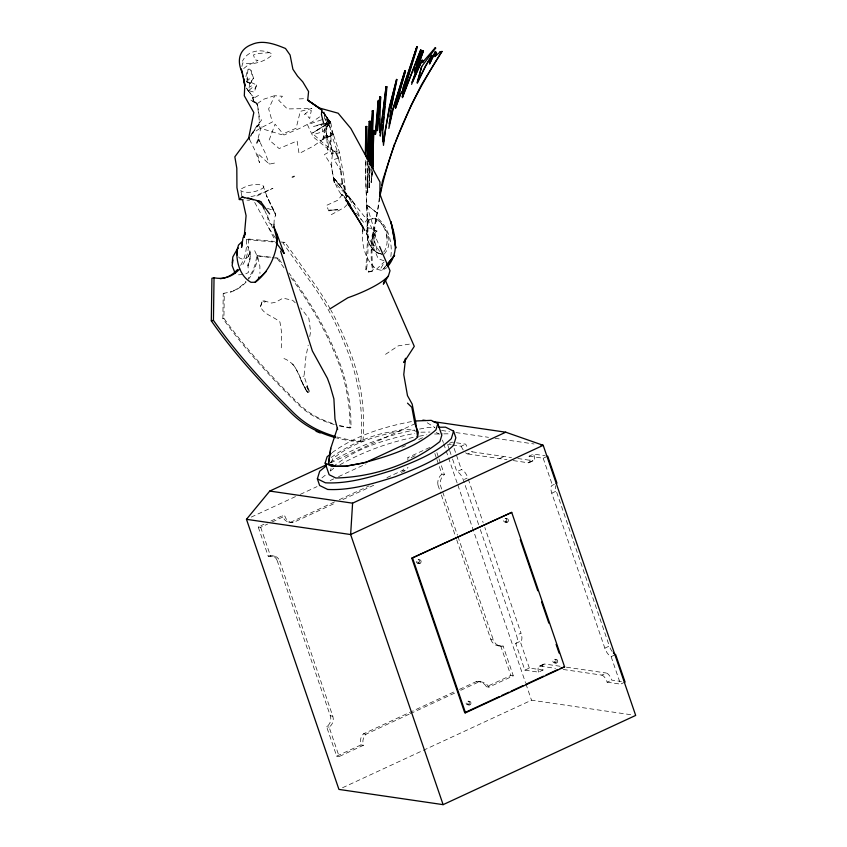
<?xml version="1.0" encoding="UTF-8"?>
<svg xmlns="http://www.w3.org/2000/svg" width="847" height="847" viewBox="0 0 847 847"><rect width="100%" height="100%" fill="white"/><g stroke="black" fill="none" stroke-linecap="round" stroke-linejoin="round"><path stroke-width="0.64" stroke-dasharray="4.24 3.18" d="M379.7 197.552C377.063 221.522 368.614 245.069 373.463 269.515L371.685 271.506L368.223 272.078L365.84 269.378L367.63 237.382L365.279 160.761M372.479 270.966L369.027 271.538L366.635 268.838C370.658 234.481 365.089 200.146 365.639 165.726L365.682 160.496M334.3 424.569A154.175 123.175 76.5 0 1 319.563 419.106A85.198 68.067 76.5 0 1 299.69 405.904C271.982 378.789 245.609 350.055 222.867 318.61L223.227 293.443L224.275 293.189L223.926 318.356C246.668 349.8 273.041 378.535 300.749 405.649A85.198 68.067 76.5 0 0 320.621 418.852A154.175 123.175 76.5 0 0 335.359 424.315M247.927 69.623L246.9 82.032L250.183 83.377L253.539 78.231L251.061 70.619C247.123 65.007 246.646 75.658 245.535 77.638M370.181 168.818L369.048 187.558L369.366 166.457M369.451 187.293L369.726 168.828M250.458 255.603L247.927 266.011C250.532 259.944 252.342 251.538 247.218 246.191M372.638 172.301L371.155 182.349L371.452 169.146M371.558 182.084L371.822 170.205M368.466 166.16L367.439 192.82L368.17 162.465M281.268 347.821L281.765 333.305L279.955 322.093C274.026 316.46 264.19 315.042 260.474 306.805L262.549 300.336L271.4 303.046L275.296 302.39L283.046 298.155L292.649 300.293L295.349 302.845M369.048 187.558L369.843 167.77M273.973 224.254L274.29 218.187L275.751 215.254L274.947 212.353L266.318 195.403L275.751 215.254L267.059 196.684L262.962 185.408C255.91 183.375 247.79 184.942 241.586 188.754L240.728 190.236L241.882 196.123M379.308 197.817C376.629 221.903 367.566 245.429 372.659 270.055L371.685 271.506M371.155 182.349L372.511 170.12M324.634 119.067L324.062 111.868L327.461 120.698L326.339 133.837L332.913 151.867C329.748 167.431 332.723 184.021 342.791 196.525M346.37 197.351L343.395 174.027L339.636 152.82L333.369 134.472L323.332 138.972L325.11 125.07L327.461 120.698L325.11 125.07L312.617 133.011L330.69 122.339L323.226 112.016M363.024 229.632C360.96 243.735 364.993 260.093 376.492 269.24L382.113 270.5L386.941 267.652M390.859 256.546C392.585 242.729 388.529 226.816 377.254 217.88M306.54 386.666L309.123 391.483L307.016 386.465C309.134 389.694 310.531 392.489 307.715 392.256A32.705 4.203 -23.5 0 0 309.123 391.483L304.041 375.973L305.936 356.608L308.192 345.195M309.727 336.577L310.605 331.653L308.869 318.366L300.727 307.959M270.627 257.16L256.863 255.741L255.508 263.195A52.736 42.128 76.5 0 1 248.203 278.483M257.922 255.487L256.567 262.941A52.736 42.128 76.5 0 1 248.499 279.235M373.453 245.704L376.227 231.591L375.253 230.564C371.05 234.365 371.939 240.876 373.453 245.704L375.126 245.948C373.612 241.12 372.722 234.608 376.926 230.808L377.9 231.834L376.227 231.591M383.765 252.057C387.291 247.324 387.63 240.876 386.751 234.873C384.803 227.494 378.376 214.185 369.048 220.231C364.411 232.607 367.27 251.241 382.41 254.269M241.882 66.511L242.697 62.847C252.459 65.378 264.412 61.958 271.845 55.235L271.559 53.615C261.427 48.512 247.885 50.111 242.411 61.228M376.841 246.318L376.248 248.954L377.836 251.908M258.134 138.082L261.479 125.695L258.748 124.382L250.606 135.446M250.987 136.028L251.951 133.741L260.262 128.193L272.363 121.989L268.647 108.914L274.714 95.743L282.475 96.24L278.684 100.285L287.355 108.935L311.897 108.511L300.314 111.338L296.111 128.268L281.225 134.578L260.262 128.193L258.028 124.647L261.532 120.136L259.447 117.373L257.509 104.753L253.624 101.216L252.533 97.649L254.005 97.087L252.533 97.649L257.53 105.134L259.436 121.873L258.748 124.382L249.558 137.161M330.288 470.953L331.05 468.444M260.474 306.805L262.549 300.336L264.719 302.199L265.587 301.32M251.03 82.371L256.673 84.996L254.238 92.217L248.647 90.608L249.833 83.228L253.539 78.231L247.853 79.279L246.964 78.686M333.369 134.472L327.058 121.206L329.081 120.242L330.817 132.788L333.369 134.472L322.527 139.554L329.081 120.242L322.633 112.09L330.69 122.339L333.125 134.673L322.527 139.554L313.75 145.906L299.055 153.593L297.106 140.962L279.118 148.543L269.187 140.03L275.074 124.16L284.01 135.001L299.002 128.702L311.876 122.095L320.674 116.177M331.262 462.695L332.543 459.021C352.267 442.642 377.963 435.157 402.791 430.572M249.844 252.745L247.917 257.552L249.844 252.745L249.346 249.071M254.926 88.575L256.673 84.996M263.872 186.615L263.015 188.098C256.821 191.909 248.7 193.465 241.639 191.443L240.728 190.236M380.97 268.118L384.485 262.115M323.332 138.972L326.339 133.837L329.155 149.284L327.577 149.506L326.995 148.13L313.125 136.854L307.472 124.753L323.152 119.247M384.146 254.121C394.702 242.496 386.274 225.662 375.147 218.081L368.625 219.659C364.157 232.586 366.857 251.083 382.463 254.322M345.449 198.812L347.323 195.879L357.222 210.892L361.193 219.945M250.966 134.98L259.436 121.873M304.274 114.694L307.705 111.762L311.325 110.428L309.684 118.538L305.227 113.254M332.913 151.867L331.463 154.059L339.636 152.82L337.265 151.084L330.817 132.788L322.527 139.554M351.558 199.977L333.263 177.256L355.729 205.461L351.526 199.934L334.258 182.412L333.263 177.256L364.189 216.281L367.619 218.642L364.422 223.46L356.513 213.137M251.464 85.854L250.13 86.743M342.262 194.535L337.995 200.157L326.381 205.45L328.255 209.516M334.84 151.835L324.454 144.265L313.612 134.461L322.855 131.772L330.129 122.931L321.733 109.941M385.279 266.657L382.113 270.5L385.449 266.466M329.081 120.242L330.69 122.339L326.974 126.489L330.129 122.931L321.161 124.149L313.676 126.383L330.129 122.931L324.814 125.271L312.617 133.011M347.291 204.487L344.337 207.441L328.572 216.186M257.435 103.556L263.417 99.321L274.184 95.796M376.492 269.24L384.115 262.019M248.595 256.239L245.916 258.61L242.538 259.214L239.362 257.901L237.943 255.985M252.131 87.665L248.647 90.608L251.358 90.745M332.162 452.647C355.687 435.326 384.771 426.486 413.262 421.255M330.108 462.727L332.003 461.181C357.561 446.39 385.586 435.602 414.585 430.022M333.083 466.771C356.185 448.021 385.967 439.021 414.786 433.346M321.955 477.899L326.698 474.024M330.489 470.921L334.279 467.819M243.671 68.575L247.208 65.727L258.039 60.381L254.947 59.841L253.507 54.917L259.298 53.403L269.071 52.694M331.23 457.433C347.175 446.189 365.121 437.677 384.083 433.029C394.766 431.663 406.74 426.782 417.095 431.779M366.56 204.635L377.878 213.635L366.56 204.635L373.929 228.648L373.135 229.198M367.069 228.457L367.873 227.917L373.929 228.648M367.63 237.382L368.434 236.832M371.155 250.437L371.96 249.897M365.84 269.378L366.635 268.838M368.223 272.078L369.027 271.538M372.659 270.055L373.463 269.515M385.544 354.342L398.217 345.862L410.52 343.967M250.087 83.302L245.588 81.227L246.721 81.915L247.97 81.185L247.853 79.279M254.894 97.521L258.684 95.33M339.965 464.759C364.189 451.133 390.827 441.615 418.111 436.427M256.895 195.996L272.935 188.309L256.09 195.435L249.95 196.875M324.814 125.271L330.383 122.677L323.914 118.347M330.764 462.78L415.718 423.415M251.241 517.094L295.497 496.596M300.283 494.373L317.032 486.612M330.182 480.524L333.771 478.862M338.556 476.639L366.063 463.891M401.944 447.269L405.533 445.607M418.693 439.508L424.675 436.734M409.143 714.19L365.946 734.211A9.878 8.756 -81.7 0 0 363.405 745.296L339.171 756.53L329.102 727.107A8.724 7.739 -81.7 0 0 332.786 716.16L279.648 560.947L277.17 560.576A8.046 7.136 -81.7 0 0 268.213 556.161L258.208 526.929L263.968 524.261M270.871 521.053L282.39 515.717L284.867 516.077A9.91 8.798 -81.7 0 0 292.903 522.705L335.804 502.832M407.82 460.016A14.664 13.001 -81.7 0 0 407.883 457.571L430.022 447.311M258.208 526.929L260.685 527.289L267.588 524.081M272.194 521.953L284.867 516.077M415.019 455.771L410.361 457.931L407.883 457.571M449.206 449.228L447.491 444.23L452.002 442.145L465.723 444.156A9.338 3.737 65.1 0 0 467.756 447.904M334.523 501.911L290.436 522.345A9.91 8.798 -81.7 0 1 282.39 515.717M339.287 499.709L369.08 485.903M386.952 477.623L402.452 470.445A14.664 13.001 -81.7 0 0 405.512 466.877M342.961 499.518L373.94 485.162M401.351 472.457L404.919 470.805A14.664 13.001 -81.7 0 0 407.979 467.237M452.489 444.961L461.223 446.242L465.723 444.156M465.628 452.753A9.338 3.737 65.1 0 0 467.862 453.95L472.361 451.864L511.493 457.581M452.616 459.212L456.893 471.684L461.393 469.598A8.29 3.314 65.1 0 1 467.809 477.793L464.431 479.349M499.476 458.576L503.976 456.491M513.261 460.588L528.295 462.79A7.115 2.837 65.1 0 0 529.1 456.162L533.61 454.077L545.14 455.76M528.295 462.79L532.795 460.704A7.115 2.837 65.1 0 0 533.61 454.077M529.1 462.674L533.599 460.577M529.1 456.162L543.192 458.227L547.702 456.141M625.054 682.057L620.544 684.143L611.132 656.647A8.714 3.483 65.1 0 1 604.832 648.146L551.778 493.187A9.328 3.727 65.1 0 1 552.445 485.246L556.955 483.15M551.778 493.187L556.278 491.101A9.328 3.727 65.1 0 1 555.388 485.691M560.047 666.261L544.621 664.006A8.671 3.462 65.1 0 0 542.98 670.051L538.48 672.137L524.844 670.146L515.696 643.424A9.571 3.822 65.1 0 0 516.501 635.25L521.011 633.164L484.833 527.512M515.696 643.424L521.032 640.957M277.17 560.576L330.309 715.789A8.724 7.739 -81.7 0 1 326.624 726.747L336.693 756.159L360.928 744.937A9.878 8.756 -81.7 0 1 363.469 733.851L454.67 691.597M459.466 689.373L476.268 681.591L478.735 681.951A12.197 10.82 -81.7 0 1 488.952 687.118L513.314 675.832L503.129 646.092A10.386 9.211 -81.7 0 1 493.314 639.856L490.847 639.496L456.724 539.835M410.34 713.64L455.94 692.507M460.736 690.284L478.735 681.951M476.268 681.591A12.197 10.82 -81.7 0 1 486.485 686.758L510.836 675.472L513.314 675.832M524.844 670.146L529.343 668.061L542.98 670.051M539.274 666.176L543.785 664.09M538.48 672.137A8.671 3.462 65.1 0 1 540.121 666.102L544.621 664.006M604.832 648.146L609.332 646.06L556.278 491.101M611.132 656.647L615.631 654.551M342.527 787.752L531.503 700.194L631.777 714.847M563.244 669.479L601.804 675.112L606.304 673.026A6.797 2.71 65.1 0 1 611.672 680.099L621.402 681.517M601.804 675.112A6.797 2.71 65.1 0 1 607.161 682.184L611.672 680.099M325.11 125.07L330.266 122.646M323.618 123.164L321.161 124.149L322.855 131.772M302.961 376.354L304.041 375.973M245.799 273.793L248.33 272.565L247.959 263.915M338.398 158.145L334.057 159.469L340.24 169.824M240.59 265.376A39.82 31.815 76.5 0 0 246.35 247.462L246.308 239.532L248.415 239.023L274.555 241.416M330.298 309.091A249.749 199.532 76.5 0 0 317.17 287.768L285.005 242.369L282.898 242.877L315.052 288.276A249.749 199.532 76.5 0 1 344.845 344.602A162.899 130.142 76.5 0 1 360.79 441.774L362.908 441.266A162.899 130.142 76.5 0 0 346.952 344.094A249.749 199.532 76.5 0 0 330.944 310.256M272.109 257.753L278.25 258.166L282.824 264.508M246.106 282.062A52.736 42.128 76.5 0 1 231.411 291.781L230.352 292.035A52.736 42.128 76.5 0 0 245.874 281.405M222.867 318.61L223.926 318.356M339.298 425.925A154.175 123.175 76.5 0 0 349.335 427.904L351.05 427.735L350.817 416.724A147.367 117.744 76.5 0 0 339.255 361.637C326.931 329.769 309.293 300.314 288.922 272.978M249.537 139.459L255.423 151.295L259.478 162.645L257.499 153.286L269.335 164.159L275.201 162.91M223.227 293.443L231.411 291.781M419.583 429.08L428.328 427.428L434.935 427.333M419.36 436.194L426.856 434.786M242.75 274.502L235.741 275.053M331.241 210.257L335.031 209.844M299.224 98.919L305.418 98.633M420.917 432.192L429.969 432.055M434.564 434.013L442.505 433.886M443.828 433.865L447.798 433.802L450.106 434.935M341.352 184.064L336.481 183.841L334.258 182.412L331.336 165.334L324.507 154.493L328.742 152.227L327.577 149.506L325.46 118.58M246.953 200.114L249.484 200.316M281.088 242.02L285.005 242.369M246.308 239.532L273.75 242.041M351.05 427.735L350.393 427.65A154.175 123.175 76.5 0 1 336.608 424.675M380.229 253.613C367.365 252.395 370.954 235.752 374.925 227.917C372.479 236.069 374.385 245.365 380.07 251.739M275.709 257.827L278.25 258.166M256.863 255.741L270.839 257.583M375.253 230.564L376.926 230.808M441.626 430.467L449.439 431.61M455.951 432.563L488.507 437.327M495.019 438.28L534.086 443.987M447.491 444.23L451.239 444.781M517.761 458.502L532.795 460.704M467.862 453.95L506.993 459.677M436.925 459.582L441.912 474.151L444.389 474.511A10.27 9.105 -81.7 0 0 440.429 485.373L457.486 535.209M402.452 470.445L404.919 470.805M441.912 474.151A10.27 9.105 -81.7 0 0 437.952 485.013L440.429 485.373M505.108 518.47L506.76 518.713M505.214 522.059L506.866 522.303M288.647 522.123L292.903 522.705M418.122 559.592L419.773 559.835M417.603 563.16L419.254 563.403M271.823 555.748L274.301 556.108M268.213 556.161L270.691 556.521A8.046 7.136 -81.7 0 1 279.648 560.947M490.847 639.496A10.386 9.211 -81.7 0 0 500.651 645.721L503.129 646.092M498.597 645.838L501.075 646.197M554.732 659.241L556.373 659.485M554.213 662.82L555.865 663.063M566.463 667.203L606.304 673.026M540.121 666.102L555.537 668.357M607.161 682.184L620.544 684.143M478.248 681.496L480.725 681.856M486.485 686.758L488.952 687.118M467.968 701.147L469.619 701.39M467.449 704.725L469.1 704.969M330.309 715.789L332.786 716.16M326.624 726.747L329.102 727.107M363.469 733.851L365.946 734.211M360.928 744.937L363.405 745.296M336.693 756.159L339.171 756.53M327.058 121.206L330.69 122.339M267.387 208.341L272.014 209.929L274.947 212.353M383.924 260.717L378.217 258.727L371.388 242.75L364.676 230.246M246.721 81.915L250.183 83.377M436.258 432.521L439.593 434.151M283.957 358.546C298.716 363.956 299.637 380.896 307.419 392.426L299.933 378.238M427.195 422.759L434.723 427.417M343.744 195.869L341.436 194.344L343.056 196.303M272.258 224.9L268.065 222.052L267.631 213.328M386.751 234.873L387.164 241.893M247.748 90.11L252.353 95.986L246.371 88.024M277.191 258.42L284.814 268.997M290.913 277.456C310.14 303.491 326.444 331.696 338.207 361.891A147.367 117.744 76.5 0 1 349.769 416.989L349.991 427.989M246.879 88.67L248.764 91.402M292.681 363.914C299.287 372.521 301.087 383.479 307.715 392.256L305.132 387.439M254.714 202.433L268.52 227.557L275.624 238.229M323.014 112.164L329.462 123.228M268.52 227.557L275.169 240.474M260.177 142.592L265.111 152.714L269.335 164.159M264.74 210.48L273.369 229.622M254.703 250.701L258.017 258.091L259.86 266.106L259.955 273.517M367.619 218.642L379.085 245.281M375.147 218.081L377.614 223.894M543.192 458.227L552.445 485.246M468.243 479.031L483.129 522.535M454.13 448.381L461.393 469.598M529.343 668.061L520.196 641.338A9.571 3.822 65.1 0 0 521.011 633.164M478.629 524.621L463.309 479.878A8.29 3.314 65.1 0 0 456.893 471.684M480.334 529.597L516.501 635.25M449.63 450.466L452.192 457.962M442.452 440.091L443.309 442.589M443.733 443.839L457.433 483.859M457.867 485.109L525.511 682.682M525.934 683.931L531.503 700.194M436.904 452.658L438.566 457.518M438.979 458.735L444.389 474.511M434.85 453.516L436.512 458.365M500.651 645.721L510.836 675.472M457.92 536.458L493.314 639.856M437.952 485.013L440.938 493.737M441.361 494.976L456.289 538.586M260.685 527.289L270.691 556.521M252.533 97.649L253.624 101.216M343.935 185.313L346.455 196.928M251.061 70.619L251.824 74.515M343.586 185.239L345.565 195.509M338.62 158.611L340.663 169.908M362.389 227.525L362.516 233.296M367.333 160.856L367.831 192.555M366.931 161.131L367.439 192.82M248.415 239.023L248.467 246.953A39.82 31.815 76.5 0 1 241.268 266.974M360.79 441.774A169.199 135.181 76.5 0 1 336.566 437.952M362.908 441.266A169.199 135.181 76.5 0 1 335.401 436.523M463.245 449.99A9.338 3.737 65.1 0 1 461.223 446.242M472.361 451.864A9.338 3.737 65.1 0 1 471.303 451.493M612.201 651.576A8.714 3.483 65.1 0 1 609.332 646.06M330.817 132.788L330.161 151.401L337.265 151.084L331.463 154.059L330.817 132.788M256.196 102.953L250.32 99.66L257.509 104.753L256.196 102.953M418.429 563.033A1.8 1.599 -81.7 0 0 418.884 559.941A1.8 1.599 -81.7 0 0 416.279 561.148A1.8 1.599 -81.7 0 0 418.429 563.033M506.008 521.752A1.8 1.599 -81.7 0 0 505.913 518.65A1.8 1.599 -81.7 0 0 503.563 520.386A1.8 1.599 -81.7 0 0 506.008 521.752M555.039 662.693A1.8 1.599 -81.7 0 0 555.484 659.601A1.8 1.599 -81.7 0 0 552.89 660.808A1.8 1.599 -81.7 0 0 555.039 662.693M468.275 704.598A1.8 1.599 -81.7 0 0 468.719 701.507A1.8 1.599 -81.7 0 0 466.125 702.714A1.8 1.599 -81.7 0 0 468.275 704.598M420.08 563.276A1.8 1.599 -81.7 0 0 420.525 560.185A1.8 1.599 -81.7 0 0 417.931 561.392A1.8 1.599 -81.7 0 0 420.08 563.276M507.66 521.996A1.8 1.599 -81.7 0 0 507.565 518.883A1.8 1.599 -81.7 0 0 505.204 520.63A1.8 1.599 -81.7 0 0 507.66 521.996M556.691 662.936A1.8 1.599 -81.7 0 0 557.135 659.845A1.8 1.599 -81.7 0 0 554.531 661.041A1.8 1.599 -81.7 0 0 556.691 662.936M469.926 704.842A1.8 1.599 -81.7 0 0 470.371 701.75A1.8 1.599 -81.7 0 0 467.777 702.946A1.8 1.599 -81.7 0 0 469.926 704.842"/><path stroke-width="1.27" d="M379.89 196.98L379.985 182.02L350.849 128.469L338.144 113.212L319.414 108.024L307.567 100.073M365.322 154.218L365.904 126.489L366.783 126.521L367.312 159.543M365.703 156.568L365.904 126.489M373.654 130.523L372.913 166.457L373.654 130.523L374.734 130.565L375.306 134.302L374.66 131.994M335.476 437.655A169.199 135.181 76.5 0 1 317.085 431.017A99.343 79.364 76.5 0 1 290.426 412.277C261.924 383.786 234.386 353.972 211.316 320.844L211.919 278.261L214.037 277.752A39.82 31.815 76.5 0 0 239.69 268.923M335.401 436.523A169.199 135.181 76.5 0 1 319.192 430.509A99.343 79.364 76.5 0 1 292.543 411.769C264.031 383.278 236.493 353.464 213.433 320.335L214.037 277.752M369.726 142.709L370.435 121.333L369.779 164.869M371.484 167.833L371.865 150.671M372.257 133.508L372.733 112.386M371.875 167.568L373.156 110.798L372.489 110.745L370.15 159.85M368.233 159.818L369.154 121.544L370.435 121.333M368.593 160.877L369.557 121.28M379.975 132.566L379.52 118.876M377.762 121.82L380.007 96.918L380.631 96.992L379.742 123.704L380.504 127.209L380.261 136.123L386.084 86.712L386.952 86.849L382.738 131.105L383.479 145.377L385.417 129.506L389.705 106.87L396.576 79.427L391.07 109.072L388.858 128.479L393.05 109.464L404.94 70.65L405.48 70.83L395.867 104.827L395.485 108.363L400.906 93.466L403.056 90.703L403.585 87.019L416.862 46.829L402.748 94.133L402.452 97.67L420.663 49.973L421.922 50.513L414.331 72.143L422.748 50.862L423.309 51.095L411.589 84.351L422.124 60.169L422.939 60.55L422.769 62.329M379.901 107.431L380.631 96.992M377.413 121.682L378.567 100.359L377.476 130.629L380.007 96.918M370.34 164.858L372.489 110.745M276.715 238.314L273.846 226.678L273.973 224.254M505.754 432.203L352.596 503.171L350.637 534.542L443.119 804.65L635.684 715.419L543.202 445.321L505.754 432.203L433.251 421.605M390.086 116.431L390.573 110.523M402.156 96.759L417.359 46.924M375.306 134.302L378.175 100.624M375.697 134.027L378.567 100.359M422.939 60.55L422.378 62.593L435.231 47.728L435.654 48.099L421.658 66.564L417.2 82.339M382.463 130.067L382.96 124.858M383.215 122.254L383.712 117.055M384.083 113.149L384.697 106.637M384.951 104.033L385.449 98.834M385.819 94.928L386.317 89.718M395.221 107.453L405.48 70.83M232.184 262.909L232.84 256.906L237.986 247.853L236.726 251.337L238.494 245.09L241.66 242.009M373.04 168.638L373.305 166.192M380.324 132.481L386.084 86.712M383.532 141.989L389.313 107.146L396.576 79.427M277.308 239.637C276.016 255.974 268.488 272.363 255.116 282.273L250.924 282.295C240.177 276.175 236.366 262.443 236.832 250.765L237.234 255.021M242.263 242.454L241.554 247.398L242.973 238.039L245.439 232.713M395.538 107.389L400.515 93.731L402.653 90.968L403.183 87.294L416.862 46.829M337.508 427.799L330.732 448.338L328.488 463.743L334.523 466.284L345.512 466.284L361.129 463.436C387.492 456.522 415.062 448.222 435.919 429.905L437.835 423.616L431.165 420.345L414.49 421.033M328.488 463.743L330.732 448.338M331.145 453.473L327.069 456.808L325.153 463.097L331.823 466.379L346.052 466.146L365.671 462.451L414.712 439.731L417.592 437.2L418.312 432.288L415.379 424.993M277.138 237.996L276.397 243.025L277.096 234.354L273.846 226.678M232.967 259.997L232.131 265.566L235.064 273.094M389.218 123.736L389.8 119.978M379.774 195.361L381.182 187.992M381.658 185.535L382.59 180.623L394.723 143.27M379.932 196.324C390.202 144.445 413.463 95.679 442.07 51.455L440.091 51.985L442.07 51.455M390.933 108.056L396.989 79.544M389.578 123.673L392.659 109.729L404.94 70.65M245.122 233.878L244.169 237.382L246.085 215.689L242.803 200.824M258.96 276.927L258.293 279.192L255.116 282.273L266.318 271.4M438.905 427.269L445.522 427.163L453.579 431.123L455.855 437.772L453.547 445.363C437.221 460.768 415.771 468.624 395.263 476.734C373.379 483.584 350.912 490.614 327.704 489.46L319.637 485.49L317.371 478.841L319.679 471.25L326.317 465.829M453.579 431.123L451.271 438.725C434.945 454.13 413.495 461.986 392.987 470.096C371.102 476.946 348.636 483.976 325.428 482.811L317.371 478.841M384.57 280.611L383.352 284.19L388.381 275.984L390.033 270.712L379.604 246.488M414.786 70.005L415.623 67.601M416.47 65.198L421.922 50.513M412.055 82.148L423.309 51.095M402.473 96.759L420.663 49.973M430.234 62L435.294 51.678L436.512 53.022L434.86 56.58L440.482 51.709M435.252 56.315L436.512 53.022M430.011 61.947L432.669 55.817L431.906 55.341L425.342 66.214L417.423 82.403M432.669 55.817L429.503 64.023L435.686 51.413M414.871 70.047L415.813 67.675M416.745 65.314L422.748 50.862M412.245 82.201L422.124 60.169M441.679 51.72L421.594 84.594L411.271 104.954L395.528 141.767M256.8 143.027L258.536 139.226L259.637 141.47M431.906 55.341L425.745 65.939L417.253 83.292L421.658 66.564M276.831 237.7L276.397 238.547L277.096 234.354L284.073 253.401L276.238 242.814M387.481 266.572L389.684 262.231M387.63 266.54C406.105 244.91 386.698 215.519 379.731 193.275M249.134 137.458L234.841 156.811L236.811 168.235L236.938 187.685L239.352 199.511L243.153 199.807M386.867 264.74L394.607 255.371L386.274 265.45M443.119 804.65L338.938 789.415L246.466 519.317L269.748 491.059L325.979 465.003M253.306 199.776L242.073 196.959L239.352 199.511L240.315 199.236M435.231 47.728L435.654 48.099M386.952 86.849L385.692 86.987M373.156 110.798L372.098 111.021M365.512 126.754L366.783 126.521M374.734 130.565L373.262 130.787M329.727 309.039L347.852 297.763A50.375 11.678 -18.9 0 0 388.381 275.984M411.801 558.184L511.715 512.393L564.6 666.875L465.522 712.793L464.696 712.666L411.801 558.184L511.715 512.393M464.696 712.666L499.317 696.626M501.699 695.525L508.867 692.2M511.249 691.099L523.192 685.562M525.574 684.461L543.488 676.16M545.87 675.059L557.813 669.522M560.195 668.421L564.6 666.875M292.289 177.139L294.216 176.335M211.316 320.844L213.433 320.335M341.352 184.064L342.421 183.905L341.796 178.685M328.721 210.532L331.241 210.257M335.031 209.844L337.561 209.58M369.154 121.544L370.033 121.597M379.615 97.183L380.239 97.257M422.897 420.091L425.49 420.472M540.598 444.94L543.202 445.321L350.637 534.542L246.466 519.317M269.748 491.059L352.596 503.171M269.611 213.91L260.76 201.65L257.043 200.718L262.581 205.694L264.2 209.283M247.938 197.944L260.76 201.65M242.073 196.959L244.561 197.775M404.548 70.915L405.078 71.095M316.026 431.271L320.155 432.976M422.357 51.127L422.907 51.371M421.732 60.433L422.537 60.825M332.013 464.516L335.55 466.316M431.515 55.606L432.277 56.082M307.461 100.041L321.733 109.941L321.468 114.758L323.618 123.164M345.841 200.58L348.191 202.528L364.676 230.246M319.414 108.024L321.733 109.941L307.705 100.158L308.583 91.55L302.739 81.82L297.541 76.156L292.893 69.221L290.098 55.023L285.503 48.491C275.137 44.224 262.771 39.544 251.813 44.489C239.172 49.147 236.726 60.433 241.903 71.984M407.502 403.151L411.833 407.312L414.966 424.114M346.275 200.199L363.458 227.97M347.016 200.728L350.182 204.868M355.804 215.276L348.223 204.381L347.895 202.158L344.422 196.779M435.294 51.678L436.12 53.297M249.537 139.459L248.7 137.786L253.835 112.577L244.307 95.796L244.73 86.278L243.872 78.771L244.995 85.939L241.342 68.967M335.878 152.587L338.398 158.145M282.475 249.844L284.073 253.401M384.972 279.415L414.289 346.359L403.828 362.505L405.565 358.302L403.765 374.628L407.481 395.644L412.161 404.061L415.813 422.865L417.592 437.2M547.702 456.141L556.955 483.15A9.328 3.727 65.1 0 0 556.183 483.573M625.054 682.057L615.631 654.551A8.714 3.483 65.1 0 1 613.366 652.963M520.27 539.677L537.76 590.761M541.593 601.973L548.845 623.148M556.098 644.334L559.084 653.048M437.835 423.616L441.816 435.252L439.9 441.531C410.88 464.622 372.733 477.083 335.804 478.004L329.134 474.722L325.153 463.097M412.627 558.3L465.522 712.793M280.601 251.051L312.363 350.944L327.429 378.334L329.97 385.29L333.898 398.873L334.978 419.17L337.635 429.493M347.302 200.803L347.863 203.386M242.157 71.222L242.951 76.738M340.854 170.861L341.32 174.768M382.41 132.661L382.886 141.756M366.391 126.785L366.762 150.565M237.584 269.431A39.82 31.815 76.5 0 1 220.167 278.716M392.436 228.584L390.975 221.713L395.856 248.097L392.436 228.584"/></g></svg>
